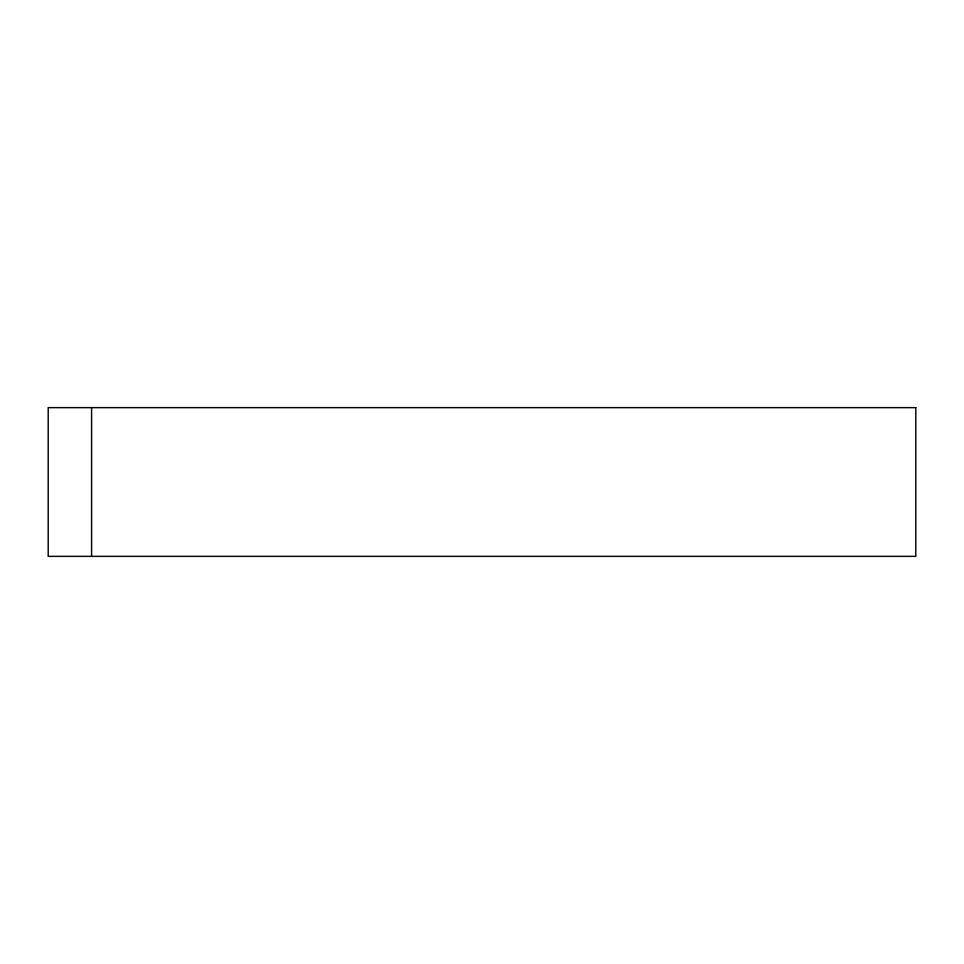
<?xml version="1.0" encoding="UTF-8"?>
<svg xmlns="http://www.w3.org/2000/svg" width="964" height="964" viewBox="0 0 964 964"><rect width="100%" height="100%" fill="white"/><g stroke="black" fill="none" stroke-linecap="round" stroke-linejoin="round"><path stroke-width="1.45" d="M91.58 407.639L91.58 556.361M915.8 407.639L48.2 407.639L48.2 556.361L915.8 556.361L915.8 407.639"/></g></svg>
